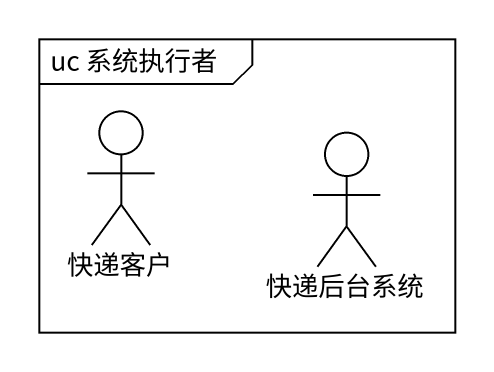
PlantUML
@startuml
mainframe uc 系统执行者
actor 快递客户
actor 快递后台系统
@enduml
